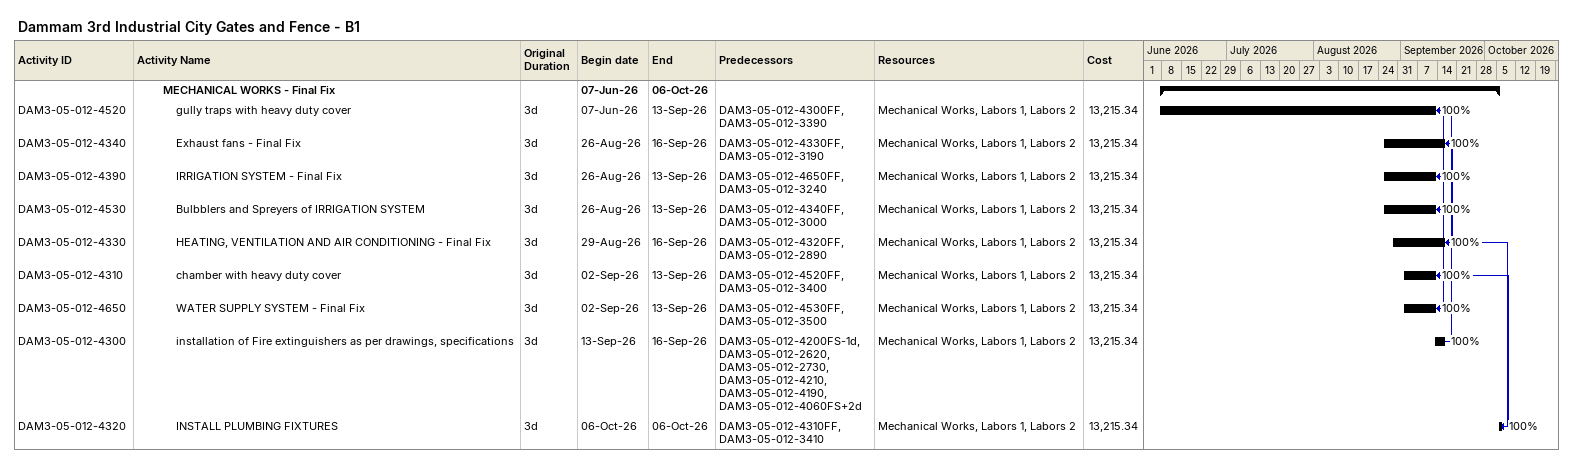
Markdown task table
Dammam 3rd Industrial City Gates and Fence - B1

| ID | Level | Task | Original duration | Start | Finish | Predecessors | Resources | % complete | Cost |
|---|---|---|---|---|---|---|---|---|---|
|  | 3 | **MECHANICAL WORKS - Final Fix** |  | 2026-06-07 | 2026-10-06 |  |  |  |  |
| DAM3-05-012-4520 | 4 | gully traps with heavy duty cover | 3d | 2026-06-07 | 2026-09-13 | DAM3-05-012-4300FF, DAM3-05-012-3390 | Mechanical Works, Labors 1, Labors 2 | 100 | 13215.34 |
| DAM3-05-012-4340 | 4 | Exhaust fans - Final Fix | 3d | 2026-08-26 | 2026-09-16 | DAM3-05-012-4330FF, DAM3-05-012-3190 | Mechanical Works, Labors 1, Labors 2 | 100 | 13215.34 |
| DAM3-05-012-4390 | 4 | IRRIGATION SYSTEM - Final Fix | 3d | 2026-08-26 | 2026-09-13 | DAM3-05-012-4650FF, DAM3-05-012-3240 | Mechanical Works, Labors 1, Labors 2 | 100 | 13215.34 |
| DAM3-05-012-4530 | 4 | Bulbblers and Spreyers of IRRIGATION SYSTEM | 3d | 2026-08-26 | 2026-09-13 | DAM3-05-012-4340FF, DAM3-05-012-3000 | Mechanical Works, Labors 1, Labors 2 | 100 | 13215.34 |
| DAM3-05-012-4330 | 4 | HEATING, VENTILATION AND AIR CONDITIONING - Final Fix | 3d | 2026-08-29 | 2026-09-16 | DAM3-05-012-4320FF, DAM3-05-012-2890 | Mechanical Works, Labors 1, Labors 2 | 100 | 13215.34 |
| DAM3-05-012-4310 | 4 | chamber with heavy duty cover | 3d | 2026-09-02 | 2026-09-13 | DAM3-05-012-4520FF, DAM3-05-012-3400 | Mechanical Works, Labors 1, Labors 2 | 100 | 13215.34 |
| DAM3-05-012-4650 | 4 | WATER SUPPLY SYSTEM - Final Fix | 3d | 2026-09-02 | 2026-09-13 | DAM3-05-012-4530FF, DAM3-05-012-3500 | Mechanical Works, Labors 1, Labors 2 | 100 | 13215.34 |
| DAM3-05-012-4300 | 4 | installation of Fire extinguishers as per drawings, specifications | 3d | 2026-09-13 | 2026-09-16 | DAM3-05-012-4200FS-1d, DAM3-05-012-2620, DAM3-05-012-2730, DAM3-05-012-4210, DAM3-05-012-4190, DAM3-05-012-4060FS+2d | Mechanical Works, Labors 1, Labors 2 | 100 | 13215.34 |
| DAM3-05-012-4320 | 4 | INSTALL PLUMBING FIXTURES | 3d | 2026-10-06 | 2026-10-06 | DAM3-05-012-4310FF, DAM3-05-012-3410 | Mechanical Works, Labors 1, Labors 2 | 100 | 13215.34 |
